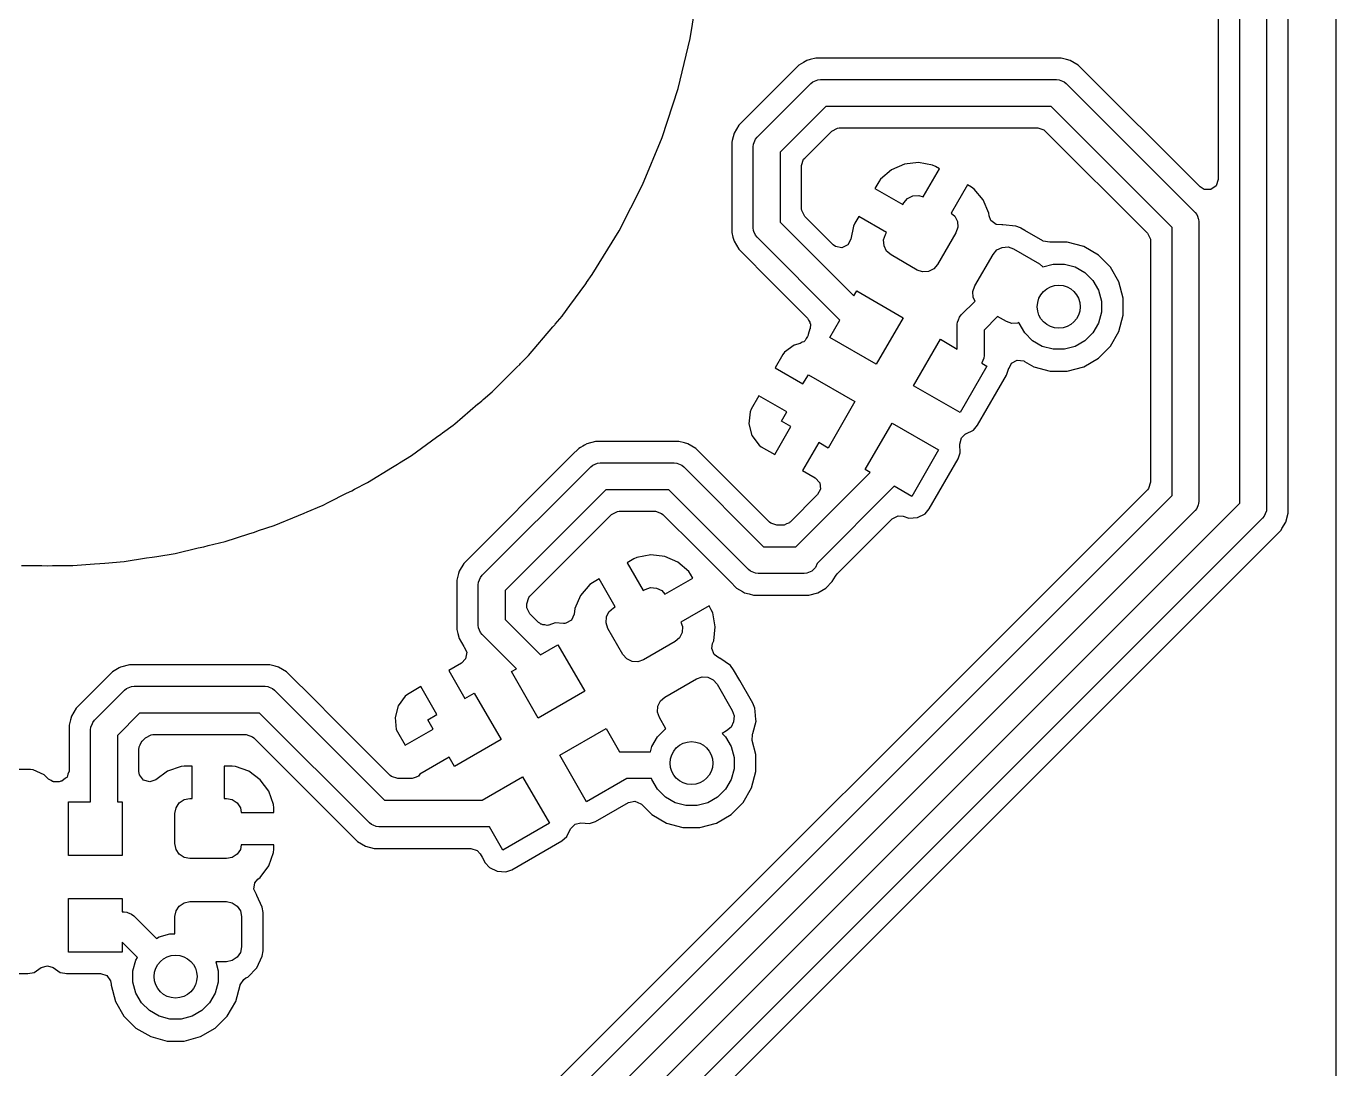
# Model space of a CAD drawing. Extents: x 0.79 to 7.64, y -5.35 to -0.98.
# Drawn here: x 7.1577 to 7.6378, y -3.2593 to -2.8771 of the extents above; entities that cross this region are included whole.
import ezdxf

# ---------------------------------------------------------------- set-up
doc = ezdxf.new("R2010")
doc.units = 0
doc.header["$MEASUREMENT"] = 0
doc.layers.add('BLACK', color=7, linetype='CONTINUOUS')

msp = doc.modelspace()

# ---------------------------------------------------------------- linework, layer by layer
at = {"layer": 'BLACK', "linetype": 'CONTINUOUS'}
for p, q in [((7.63778, -1.26001), (7.63778, -5.07857)), ((7.60256, -3.0519), (7.60256, -2.75505)), ((7.6124, -2.75301), (7.6124, -3.05394)), ((7.6203, -3.05225), (7.6203, -2.75132)), ((7.59467, -2.85413), (7.59467, -2.93327)), ((7.4011, -2.88154), (7.40405, -2.8629)), ((7.39669, -2.89989), (7.4011, -2.88154)), ((7.44387, -2.88963), (7.44261, -2.89036)), ((7.44514, -2.88929), (7.44387, -2.88963)), ((7.44713, -2.88876), (7.44514, -2.88929)), ((7.45051, -2.88876), (7.44713, -2.88876)), ((7.53712, -2.88876), (7.45051, -2.88876)), ((7.53911, -2.88929), (7.53712, -2.88876)), ((7.54038, -2.88963), (7.53911, -2.88929)), ((7.5433, -2.89132), (7.54038, -2.88963)), ((7.54038, -2.88963), (7.54038, -2.88963)), ((7.43856, -2.89371), (7.41888, -2.91339)), ((7.44095, -2.89132), (7.43856, -2.89371)), ((7.43856, -2.89371), (7.43856, -2.89371)), ((7.44261, -2.89036), (7.44095, -2.89132)), ((7.44261, -2.89036), (7.44261, -2.89036)), ((7.58801, -2.93603), (7.5433, -2.89132)), ((7.5433, -2.89132), (7.5433, -2.89132)), ((7.5433, -2.89132), (7.5433, -2.89132)), ((7.42565, -2.91778), (7.44534, -2.89809)), ((7.44534, -2.89809), (7.44608, -2.89748)), ((7.44608, -2.89748), (7.44786, -2.89675)), ((7.44786, -2.89675), (7.44882, -2.89665)), ((7.44786, -2.89675), (7.44786, -2.89675)), ((7.44882, -2.89665), (7.53543, -2.89665)), ((7.53543, -2.89665), (7.53639, -2.89675)), ((7.53639, -2.89675), (7.53639, -2.89675)), ((7.53639, -2.89675), (7.53641, -2.89676)), ((7.53641, -2.89676), (7.53817, -2.89748)), ((7.53817, -2.89748), (7.53817, -2.89748)), ((7.53817, -2.89748), (7.53891, -2.89809)), ((7.53891, -2.89809), (7.58616, -2.94534)), ((7.39086, -2.91784), (7.39669, -2.89989)), ((7.45086, -2.9065), (7.43406, -2.9233)), ((7.53339, -2.9065), (7.45086, -2.9065)), ((7.57776, -2.95086), (7.53339, -2.9065)), ((7.41888, -2.91339), (7.41719, -2.91631)), ((7.38364, -2.93528), (7.39086, -2.91784)), ((7.41719, -2.91631), (7.41647, -2.91901)), ((7.42431, -2.9203), (7.42504, -2.91853)), ((7.42504, -2.91853), (7.42565, -2.91778)), ((7.42504, -2.91853), (7.42504, -2.91853)), ((7.44309, -2.92543), (7.45299, -2.91553)), ((7.45299, -2.91553), (7.45513, -2.91444)), ((7.45513, -2.91444), (7.45574, -2.91439)), ((7.45574, -2.91439), (7.52851, -2.91439)), ((7.52851, -2.91439), (7.5308, -2.91513)), ((7.5308, -2.91513), (7.53127, -2.91553)), ((7.53127, -2.91553), (7.56872, -2.95299)), ((7.41647, -2.91901), (7.41632, -2.91957)), ((7.41632, -2.91957), (7.41632, -2.91957)), ((7.41632, -2.91957), (7.41632, -2.94933)), ((7.41647, -2.91901), (7.41647, -2.91901)), ((7.42421, -2.92126), (7.42431, -2.9203)), ((7.42421, -2.95101), (7.42421, -2.92126)), ((7.43406, -2.9233), (7.43406, -2.94898)), ((7.44195, -2.92818), (7.44269, -2.92589)), ((7.44195, -2.93662), (7.44195, -2.92818)), ((7.44269, -2.92589), (7.44309, -2.92543)), ((7.47964, -2.92768), (7.47486, -2.92976)), ((7.48483, -2.92709), (7.47964, -2.92768)), ((7.47964, -2.92768), (7.47964, -2.92768)), ((7.48996, -2.92806), (7.48483, -2.92709)), ((7.48483, -2.92709), (7.48483, -2.92709)), ((7.49103, -2.92855), (7.48996, -2.92806)), ((7.48996, -2.92806), (7.48996, -2.92806)), ((7.4709, -2.93317), (7.47022, -2.93413)), ((7.47486, -2.92976), (7.4709, -2.93317)), ((7.48655, -2.93969), (7.4925, -2.9294)), ((7.4925, -2.9294), (7.49103, -2.92855)), ((7.59467, -2.93327), (7.59392, -2.93557)), ((7.37507, -2.95209), (7.38364, -2.93528)), ((7.44195, -2.94409), (7.44195, -2.93662)), ((7.47022, -2.93413), (7.46878, -2.93662)), ((7.46878, -2.93662), (7.47901, -2.94252)), ((7.50272, -2.9353), (7.49678, -2.9456)), ((7.50419, -2.93615), (7.50272, -2.9353)), ((7.50272, -2.9353), (7.50272, -2.9353)), ((7.50515, -2.93683), (7.50419, -2.93615)), ((7.50856, -2.94079), (7.50515, -2.93683)), ((7.50515, -2.93683), (7.50515, -2.93683)), ((7.58956, -2.93698), (7.58801, -2.93603)), ((7.59197, -2.93698), (7.58956, -2.93698)), ((7.59392, -2.93557), (7.59197, -2.93698)), ((7.47901, -2.94252), (7.4794, -2.94184)), ((7.4794, -2.94184), (7.48082, -2.94022)), ((7.48082, -2.94022), (7.48275, -2.93927)), ((7.48275, -2.93927), (7.4849, -2.93913)), ((7.4849, -2.93913), (7.48655, -2.93969)), ((7.51064, -2.94558), (7.50856, -2.94079)), ((7.50856, -2.94079), (7.50856, -2.94079)), ((7.442, -2.9447), (7.44195, -2.94409)), ((7.44309, -2.94685), (7.442, -2.9447)), ((7.45346, -2.95721), (7.44309, -2.94685)), ((7.46287, -2.94685), (7.46144, -2.94934)), ((7.4731, -2.95275), (7.46287, -2.94685)), ((7.49678, -2.9456), (7.4981, -2.94675)), ((7.4981, -2.94675), (7.49905, -2.94868)), ((7.51076, -2.94663), (7.51064, -2.94558)), ((7.51137, -2.94831), (7.51076, -2.94663)), ((7.58616, -2.94534), (7.58677, -2.94608)), ((7.58677, -2.94608), (7.58677, -2.94608)), ((7.58677, -2.94608), (7.58705, -2.94675)), ((7.58705, -2.94675), (7.58737, -2.94754)), ((7.58737, -2.94754), (7.5875, -2.94786)), ((7.36521, -2.96818), (7.37507, -2.95209)), ((7.41632, -2.94933), (7.41632, -2.9527)), ((7.42431, -2.95197), (7.42421, -2.95101)), ((7.42444, -2.9523), (7.42431, -2.95197)), ((7.42431, -2.95197), (7.42431, -2.95197)), ((7.42504, -2.95375), (7.42444, -2.9523)), ((7.43406, -2.94898), (7.46107, -2.97599)), ((7.46095, -2.9504), (7.46004, -2.95518)), ((7.46144, -2.94934), (7.46095, -2.9504)), ((7.46095, -2.9504), (7.46095, -2.9504)), ((7.46144, -2.94934), (7.46144, -2.94934)), ((7.49919, -2.95083), (7.4985, -2.95287)), ((7.49905, -2.94868), (7.49919, -2.95083)), ((7.51324, -2.94983), (7.51137, -2.94831)), ((7.51538, -2.94994), (7.51324, -2.94983)), ((7.51538, -2.94996), (7.51538, -2.94994)), ((7.51555, -2.94995), (7.51538, -2.94996)), ((7.51564, -2.94996), (7.51555, -2.94995)), ((7.51572, -2.94993), (7.51564, -2.94996)), ((7.52043, -2.95035), (7.51572, -2.94993)), ((7.51572, -2.94993), (7.51572, -2.94993)), ((7.52217, -2.95107), (7.52043, -2.95035)), ((7.52225, -2.9511), (7.52217, -2.95107)), ((7.52378, -2.95198), (7.52225, -2.9511)), ((7.53043, -2.95582), (7.52378, -2.95198)), ((7.57776, -3.04914), (7.57776, -2.95086)), ((7.5875, -2.94786), (7.5876, -2.94882)), ((7.5876, -2.94882), (7.5876, -3.05118)), ((7.41632, -2.9527), (7.41679, -2.95444)), ((7.41679, -2.95444), (7.41719, -2.95596)), ((7.41719, -2.95596), (7.41888, -2.95888)), ((7.42565, -2.95449), (7.42504, -2.95375)), ((7.42504, -2.95375), (7.42504, -2.95375)), ((7.45598, -2.98482), (7.42565, -2.95449)), ((7.45434, -2.95788), (7.45346, -2.95721)), ((7.45889, -2.9573), (7.45671, -2.95833)), ((7.46004, -2.95518), (7.45889, -2.9573)), ((7.47202, -2.95547), (7.47271, -2.95343)), ((7.47216, -2.95762), (7.47202, -2.95547)), ((7.47271, -2.95343), (7.4731, -2.95275)), ((7.4985, -2.95287), (7.4918, -2.96446)), ((7.53051, -2.95587), (7.53043, -2.95582)), ((7.53288, -2.95631), (7.53051, -2.95587)), ((7.53311, -2.95628), (7.53288, -2.95631)), ((7.53933, -2.95628), (7.53311, -2.95628)), ((7.53311, -2.95628), (7.53311, -2.95628)), ((7.54535, -2.95789), (7.53933, -2.95628)), ((7.56872, -2.95299), (7.56981, -2.95513)), ((7.56981, -2.95513), (7.56986, -2.95574)), ((7.56986, -2.95574), (7.56986, -3.04426)), ((7.41888, -2.95888), (7.41888, -2.95888)), ((7.41888, -2.95888), (7.41888, -2.95888)), ((7.41888, -2.95888), (7.41888, -2.95888)), ((7.41888, -2.95888), (7.4315, -2.9715)), ((7.45671, -2.95833), (7.45434, -2.95788)), ((7.47311, -2.95955), (7.47216, -2.95762)), ((7.47473, -2.96096), (7.47311, -2.95955)), ((7.48427, -2.96648), (7.47473, -2.96096)), ((7.50544, -2.97233), (7.51213, -2.96074)), ((7.51213, -2.96074), (7.51355, -2.95912)), ((7.51355, -2.95912), (7.51548, -2.95817)), ((7.51548, -2.95817), (7.51763, -2.95803)), ((7.51763, -2.95803), (7.51966, -2.95872)), ((7.51966, -2.95872), (7.52921, -2.96423)), ((7.55074, -2.961), (7.54535, -2.95789)), ((7.55514, -2.9654), (7.55074, -2.961)), ((7.48631, -2.96717), (7.48427, -2.96648)), ((7.49038, -2.96607), (7.48846, -2.96703)), ((7.4918, -2.96446), (7.49038, -2.96607)), ((7.52921, -2.96423), (7.53043, -2.96531)), ((7.53043, -2.96531), (7.53416, -2.96431)), ((7.53416, -2.96431), (7.53828, -2.96431)), ((7.53828, -2.96431), (7.54225, -2.96537)), ((7.54225, -2.96537), (7.54581, -2.96743)), ((7.55825, -2.9708), (7.55514, -2.9654)), ((7.35696, -2.97954), (7.3628, -2.9715)), ((7.3628, -2.9715), (7.36308, -2.97113)), ((7.36308, -2.97113), (7.36314, -2.97103)), ((7.36314, -2.97103), (7.36521, -2.96818)), ((7.4315, -2.9715), (7.44407, -2.98408)), ((7.48846, -2.96703), (7.48631, -2.96717)), ((7.54581, -2.96743), (7.54871, -2.97033)), ((7.54871, -2.97033), (7.55077, -2.97389)), ((7.55986, -2.97681), (7.55825, -2.9708)), ((7.46107, -2.97599), (7.46213, -2.97416)), ((7.46213, -2.97416), (7.47917, -2.98401)), ((7.50475, -2.97437), (7.50544, -2.97233)), ((7.50489, -2.97651), (7.50475, -2.97437)), ((7.50556, -2.97787), (7.50489, -2.97651)), ((7.55077, -2.97389), (7.55183, -2.97787)), ((7.35442, -2.98303), (7.35696, -2.97954)), ((7.50046, -2.98296), (7.50556, -2.97787)), ((7.55183, -2.97787), (7.55183, -2.98198)), ((7.55986, -2.98303), (7.55986, -2.97681)), ((7.35164, -2.98635), (7.35412, -2.98345)), ((7.35412, -2.98345), (7.35442, -2.98303)), ((7.44407, -2.98408), (7.44448, -2.98487)), ((7.44448, -2.98487), (7.44501, -2.98558)), ((7.44501, -2.98558), (7.44501, -2.98591)), ((7.44501, -2.98591), (7.44517, -2.98622)), ((7.45228, -2.99121), (7.45598, -2.98482)), ((7.47917, -2.98401), (7.46933, -3.00105)), ((7.49902, -2.98644), (7.49911, -2.98548)), ((7.49911, -2.98548), (7.49916, -2.98537)), ((7.49916, -2.98537), (7.49941, -2.98476)), ((7.49941, -2.98476), (7.49985, -2.98371)), ((7.49985, -2.98371), (7.50046, -2.98296)), ((7.49985, -2.98371), (7.49985, -2.98371)), ((7.51381, -2.98353), (7.50886, -2.98848)), ((7.51701, -2.98537), (7.51381, -2.98353)), ((7.51904, -2.98606), (7.51701, -2.98537)), ((7.52119, -2.98592), (7.51904, -2.98606)), ((7.52161, -2.98572), (7.52119, -2.98592)), ((7.52167, -2.98595), (7.52161, -2.98572)), ((7.52373, -2.98951), (7.52167, -2.98595)), ((7.55077, -2.98595), (7.54871, -2.98951)), ((7.55183, -2.98198), (7.55077, -2.98595)), ((7.55825, -2.98905), (7.55986, -2.98303)), ((7.34186, -2.9978), (7.35077, -2.98737)), ((7.35077, -2.98737), (7.35146, -2.98659)), ((7.35146, -2.98659), (7.35164, -2.98635)), ((7.44416, -2.99081), (7.44365, -2.99153)), ((7.44431, -2.99032), (7.44416, -2.99081)), ((7.44502, -2.98804), (7.4443, -2.99016)), ((7.4443, -2.99016), (7.44431, -2.99032)), ((7.44504, -2.98799), (7.44502, -2.98804)), ((7.44517, -2.98622), (7.44504, -2.98799)), ((7.49902, -2.99546), (7.49902, -2.98644)), ((7.50886, -2.98848), (7.50886, -2.9978)), ((7.52663, -2.99241), (7.52373, -2.98951)), ((7.54871, -2.98951), (7.54581, -2.99241)), ((7.55514, -2.99444), (7.55825, -2.98905)), ((7.43922, -2.99401), (7.43566, -2.99662)), ((7.44145, -2.99342), (7.43922, -2.99401)), ((7.43922, -2.99401), (7.43922, -2.99401)), ((7.4422, -2.99297), (7.44145, -2.99342)), ((7.44277, -2.99278), (7.4422, -2.99297)), ((7.44295, -2.99252), (7.44277, -2.99278)), ((7.44327, -2.99233), (7.44295, -2.99252)), ((7.44365, -2.99153), (7.44327, -2.99233)), ((7.46933, -3.00105), (7.45228, -2.99121)), ((7.48297, -3.00893), (7.49281, -2.99188)), ((7.49281, -2.99188), (7.49902, -2.99546)), ((7.53019, -2.99447), (7.52663, -2.99241)), ((7.53416, -2.99553), (7.53019, -2.99447)), ((7.53828, -2.99553), (7.53416, -2.99553)), ((7.54225, -2.99447), (7.53828, -2.99553)), ((7.54581, -2.99241), (7.54225, -2.99447)), ((7.55074, -2.99884), (7.55514, -2.99444)), ((7.33895, -3.00072), (7.34186, -2.9978)), ((7.43506, -2.99742), (7.43221, -3.00235)), ((7.43566, -2.99662), (7.43506, -2.99742)), ((7.43506, -2.99742), (7.43506, -2.99742)), ((7.43566, -2.99662), (7.43566, -2.99662)), ((7.50803, -3.00054), (7.50796, -3.00063)), ((7.50876, -2.99876), (7.50803, -3.00054)), ((7.50886, -2.9978), (7.50876, -2.99876)), ((7.51887, -3.00065), (7.52099, -2.9995)), ((7.52099, -2.9995), (7.52337, -2.99982)), ((7.52337, -2.99982), (7.52365, -2.99996)), ((7.52365, -2.99996), (7.5271, -3.00195)), ((7.54535, -3.00195), (7.55074, -2.99884)), ((7.32851, -3.01115), (7.33759, -3.00207)), ((7.33759, -3.00207), (7.33863, -3.00108)), ((7.33863, -3.00108), (7.33895, -3.00072)), ((7.43221, -3.00235), (7.43221, -3.00235)), ((7.43221, -3.00235), (7.44244, -3.00826)), ((7.44244, -3.00826), (7.44441, -3.00485)), ((7.44441, -3.00485), (7.46146, -3.01469)), ((7.50986, -3.00172), (7.50002, -3.01877)), ((7.50646, -3.02339), (7.51708, -3.005)), ((7.50796, -3.00063), (7.50986, -3.00172)), ((7.51708, -3.005), (7.51784, -3.00277)), ((7.51784, -3.00277), (7.51796, -3.00241)), ((7.51784, -3.00277), (7.51784, -3.00277)), ((7.51796, -3.00241), (7.51802, -3.00243)), ((7.51802, -3.00243), (7.51887, -3.00065)), ((7.5271, -3.00195), (7.53311, -3.00356)), ((7.53311, -3.00356), (7.53311, -3.00356)), ((7.53311, -3.00356), (7.53933, -3.00356)), ((7.53933, -3.00356), (7.54535, -3.00195)), ((7.53933, -3.00356), (7.53933, -3.00356)), ((7.50002, -3.01877), (7.48297, -3.00893)), ((7.32336, -3.01555), (7.32467, -3.01448)), ((7.32467, -3.01448), (7.32506, -3.0141)), ((7.32506, -3.0141), (7.32523, -3.01395)), ((7.32523, -3.01395), (7.32851, -3.01115)), ((7.42631, -3.01258), (7.42346, -3.01752)), ((7.43654, -3.01849), (7.42631, -3.01258)), ((7.46146, -3.01469), (7.45162, -3.03174)), ((7.31484, -3.02282), (7.3233, -3.0156)), ((7.3233, -3.0156), (7.32336, -3.01555)), ((7.42306, -3.01843), (7.42259, -3.02282)), ((7.42346, -3.01752), (7.42306, -3.01843)), ((7.42306, -3.01843), (7.42306, -3.01843)), ((7.43457, -3.0219), (7.43654, -3.01849)), ((7.31033, -3.02619), (7.31416, -3.02341)), ((7.31416, -3.02341), (7.31484, -3.02282)), ((7.42259, -3.02282), (7.42373, -3.02709)), ((7.42259, -3.02282), (7.42259, -3.02282)), ((7.43207, -3.0341), (7.43798, -3.02387)), ((7.43798, -3.02387), (7.43457, -3.0219)), ((7.46525, -3.03961), (7.4751, -3.02257)), ((7.4751, -3.02257), (7.49214, -3.03241)), ((7.50492, -3.02516), (7.50646, -3.02339)), ((7.29889, -3.0345), (7.3081, -3.02781)), ((7.3081, -3.02781), (7.30969, -3.02672)), ((7.30969, -3.02672), (7.31033, -3.02619)), ((7.36642, -3.02931), (7.36316, -3.03018)), ((7.3698, -3.02931), (7.36642, -3.02931)), ((7.36642, -3.02931), (7.36642, -3.02931)), ((7.37004, -3.02931), (7.3698, -3.02931)), ((7.39696, -3.02931), (7.37004, -3.02931)), ((7.37004, -3.02931), (7.37004, -3.02931)), ((7.39896, -3.02985), (7.39696, -3.02931)), ((7.39696, -3.02931), (7.39696, -3.02931)), ((7.42373, -3.02709), (7.42634, -3.03065)), ((7.49992, -3.03031), (7.50051, -3.02797)), ((7.50051, -3.02797), (7.50208, -3.02655)), ((7.50208, -3.02655), (7.5021, -3.02655)), ((7.5021, -3.02655), (7.50492, -3.02516)), ((7.5021, -3.02655), (7.5021, -3.02655)), ((7.36024, -3.03187), (7.35786, -3.03426)), ((7.36086, -3.03151), (7.36024, -3.03187)), ((7.3617, -3.03103), (7.36086, -3.03151)), ((7.36235, -3.03065), (7.3617, -3.03103)), ((7.36316, -3.03018), (7.36235, -3.03065)), ((7.40022, -3.03018), (7.39896, -3.02985)), ((7.40314, -3.03187), (7.40022, -3.03018)), ((7.40022, -3.03018), (7.40022, -3.03018)), ((7.41733, -3.04606), (7.40314, -3.03187)), ((7.40314, -3.03187), (7.40314, -3.03187)), ((7.40314, -3.03187), (7.40314, -3.03187)), ((7.42634, -3.03065), (7.42634, -3.03065)), ((7.42634, -3.03065), (7.42713, -3.03125)), ((7.42713, -3.03125), (7.43207, -3.0341)), ((7.44821, -3.02977), (7.4423, -3.04)), ((7.45162, -3.03174), (7.44821, -3.02977)), ((7.49214, -3.03241), (7.4823, -3.04946)), ((7.49937, -3.03568), (7.50012, -3.03346)), ((7.49992, -3.03033), (7.49992, -3.03031)), ((7.50012, -3.03346), (7.49992, -3.03033)), ((7.49992, -3.03033), (7.49992, -3.03033)), ((7.2828, -3.04436), (7.29198, -3.03874)), ((7.29198, -3.03874), (7.29376, -3.03771)), ((7.29376, -3.03771), (7.29458, -3.03714)), ((7.29458, -3.03714), (7.29889, -3.0345)), ((7.35786, -3.03426), (7.31809, -3.07402)), ((7.32487, -3.07841), (7.36463, -3.03865)), ((7.35786, -3.03426), (7.35786, -3.03426)), ((7.36463, -3.03865), (7.36538, -3.03803)), ((7.36538, -3.03803), (7.36715, -3.0373)), ((7.36715, -3.0373), (7.36811, -3.0372)), ((7.36811, -3.0372), (7.39528, -3.0372)), ((7.39528, -3.0372), (7.39624, -3.0373)), ((7.39624, -3.0373), (7.39624, -3.0373)), ((7.39624, -3.0373), (7.39676, -3.03751)), ((7.39676, -3.03751), (7.39801, -3.03803)), ((7.39801, -3.03803), (7.39801, -3.03803)), ((7.39801, -3.03803), (7.39876, -3.03865)), ((7.39876, -3.03865), (7.42802, -3.06791)), ((7.48875, -3.05408), (7.49937, -3.03568)), ((7.43984, -3.06791), (7.46708, -3.04067)), ((7.4423, -3.04), (7.44696, -3.04269)), ((7.44696, -3.04269), (7.44857, -3.04448)), ((7.46708, -3.04067), (7.46525, -3.03961)), ((7.26864, -3.05157), (7.27508, -3.0483)), ((7.27508, -3.0483), (7.27701, -3.04738)), ((7.27701, -3.04738), (7.278, -3.04681)), ((7.278, -3.04681), (7.2828, -3.04436)), ((7.37015, -3.04705), (7.33327, -3.08393)), ((7.56872, -3.04701), (7.34623, -3.26951)), ((7.39324, -3.04705), (7.37015, -3.04705)), ((7.4225, -3.07631), (7.39324, -3.04705)), ((7.43015, -3.05888), (7.41733, -3.04606)), ((7.47591, -3.04576), (7.44764, -3.07403)), ((7.44882, -3.04688), (7.44777, -3.04882)), ((7.44857, -3.04448), (7.44882, -3.04688)), ((7.4823, -3.04946), (7.47591, -3.04576)), ((7.56912, -3.04655), (7.56872, -3.04701)), ((7.56986, -3.04426), (7.56912, -3.04655)), ((7.2607, -3.05512), (7.26598, -3.05293)), ((7.26598, -3.05293), (7.2663, -3.05277)), ((7.2663, -3.05277), (7.26864, -3.05157)), ((7.34836, -3.27854), (7.57776, -3.04914)), ((7.35899, -3.29547), (7.60256, -3.0519)), ((7.44777, -3.04882), (7.43771, -3.05888)), ((7.58732, -3.05258), (7.58677, -3.05392)), ((7.5875, -3.05214), (7.58732, -3.05258)), ((7.5876, -3.05118), (7.5875, -3.05214)), ((7.5875, -3.05214), (7.5875, -3.05214)), ((7.6203, -3.05562), (7.6203, -3.05225)), ((7.24855, -3.06015), (7.2575, -3.05645)), ((7.2575, -3.05645), (7.25953, -3.05568)), ((7.25953, -3.05568), (7.2607, -3.05512)), ((7.58616, -3.05466), (7.35387, -3.28694)), ((7.35457, -3.07379), (7.37228, -3.05608)), ((7.61096, -3.05742), (7.3645, -3.30387)), ((7.37228, -3.05608), (7.37442, -3.05499)), ((7.37442, -3.05499), (7.37503, -3.05494)), ((7.37503, -3.05494), (7.38835, -3.05494)), ((7.38835, -3.05494), (7.39064, -3.05569)), ((7.39064, -3.05569), (7.39111, -3.05608)), ((7.39111, -3.05608), (7.4036, -3.06857)), ((7.45495, -3.07789), (7.47517, -3.05767)), ((7.47517, -3.05767), (7.47731, -3.05657)), ((7.47731, -3.05657), (7.47918, -3.05673)), ((7.47918, -3.05673), (7.48125, -3.05744)), ((7.48125, -3.05744), (7.48438, -3.05723)), ((7.48438, -3.05723), (7.4872, -3.05584)), ((7.4872, -3.05584), (7.48875, -3.05408)), ((7.58677, -3.05392), (7.58616, -3.05466)), ((7.58677, -3.05392), (7.58677, -3.05392)), ((7.61157, -3.05667), (7.61096, -3.05742)), ((7.61227, -3.05499), (7.61157, -3.05667)), ((7.61157, -3.05667), (7.61157, -3.05667)), ((7.61231, -3.0549), (7.61227, -3.05499)), ((7.6124, -3.05394), (7.61231, -3.0549)), ((7.61231, -3.0549), (7.61231, -3.0549)), ((7.61942, -3.05888), (7.6203, -3.05562)), ((7.23935, -3.06314), (7.24144, -3.06254)), ((7.24144, -3.06254), (7.24279, -3.06202)), ((7.24279, -3.06202), (7.24855, -3.06015)), ((7.36889, -3.31065), (7.61773, -3.06181)), ((7.43062, -3.05928), (7.43015, -3.05888)), ((7.43291, -3.06002), (7.43062, -3.05928)), ((7.43495, -3.06002), (7.43291, -3.06002)), ((7.43556, -3.05997), (7.43495, -3.06002)), ((7.43638, -3.05956), (7.43556, -3.05997)), ((7.43724, -3.05928), (7.43638, -3.05956)), ((7.43743, -3.05902), (7.43724, -3.05928)), ((7.43771, -3.05888), (7.43743, -3.05902)), ((7.61773, -3.06181), (7.61802, -3.0613)), ((7.61802, -3.0613), (7.61942, -3.05888)), ((7.61942, -3.05888), (7.61942, -3.05888)), ((7.61942, -3.05888), (7.61942, -3.05888)), ((7.22285, -3.06792), (7.22437, -3.06748)), ((7.22437, -3.06748), (7.2306, -3.06598)), ((7.2306, -3.06598), (7.23935, -3.06314)), ((7.19361, -3.07334), (7.20182, -3.07204)), ((7.20182, -3.07204), (7.20389, -3.07179)), ((7.20389, -3.07179), (7.20557, -3.07145)), ((7.20557, -3.07145), (7.21225, -3.07039)), ((7.21225, -3.07039), (7.22075, -3.06835)), ((7.22075, -3.06835), (7.22285, -3.06792)), ((7.38044, -3.07235), (7.37795, -3.07379)), ((7.38151, -3.07186), (7.38044, -3.07235)), ((7.38664, -3.07089), (7.38151, -3.07186)), ((7.38151, -3.07186), (7.38151, -3.07186)), ((7.39183, -3.07148), (7.38664, -3.07089)), ((7.38664, -3.07089), (7.38664, -3.07089)), ((7.39661, -3.07357), (7.39183, -3.07148)), ((7.4036, -3.06857), (7.41573, -3.0807)), ((7.42802, -3.06791), (7.43984, -3.06791)), ((7.15592, -3.07482), (7.16342, -3.07482)), ((7.16342, -3.07482), (7.16535, -3.0749)), ((7.16535, -3.0749), (7.16728, -3.07482)), ((7.16728, -3.07482), (7.17479, -3.07482)), ((7.17479, -3.07482), (7.18267, -3.0742)), ((7.17479, -3.07482), (7.17479, -3.07482)), ((7.18267, -3.0742), (7.18469, -3.07412)), ((7.18469, -3.07412), (7.1865, -3.0739)), ((7.1865, -3.0739), (7.19361, -3.07334)), ((7.3164, -3.07694), (7.31618, -3.07778)), ((7.31809, -3.07402), (7.3164, -3.07694)), ((7.3164, -3.07694), (7.3164, -3.07694)), ((7.3423, -3.08606), (7.35457, -3.07379)), ((7.37795, -3.07379), (7.38385, -3.08402)), ((7.37795, -3.07379), (7.37795, -3.07379)), ((7.40057, -3.07697), (7.39661, -3.07357)), ((7.39661, -3.07357), (7.39661, -3.07357)), ((7.40125, -3.07793), (7.40057, -3.07697)), ((7.42325, -3.07693), (7.4225, -3.07631)), ((7.42502, -3.07766), (7.42325, -3.07693)), ((7.44565, -3.07693), (7.44387, -3.07766)), ((7.44701, -3.07557), (7.44565, -3.07693)), ((7.44764, -3.07403), (7.44701, -3.07557)), ((7.31592, -3.07876), (7.31553, -3.0802)), ((7.31553, -3.0802), (7.31553, -3.09496)), ((7.31618, -3.07778), (7.31592, -3.07876)), ((7.31618, -3.07778), (7.31618, -3.07778)), ((7.32343, -3.08189), (7.32352, -3.08093)), ((7.32343, -3.09665), (7.32343, -3.08189)), ((7.32352, -3.08093), (7.32425, -3.07916)), ((7.32425, -3.07916), (7.32487, -3.07841)), ((7.32425, -3.07916), (7.32425, -3.07916)), ((7.36427, -3.08181), (7.36087, -3.08577)), ((7.36523, -3.08113), (7.36427, -3.08181)), ((7.36427, -3.08181), (7.36427, -3.08181)), ((7.36772, -3.0797), (7.36523, -3.08113)), ((7.36523, -3.08113), (7.36523, -3.08113)), ((7.37363, -3.08992), (7.36772, -3.0797)), ((7.36772, -3.0797), (7.36772, -3.0797)), ((7.3918, -3.08534), (7.4021, -3.0794)), ((7.4021, -3.0794), (7.40125, -3.07793)), ((7.40125, -3.07793), (7.40125, -3.07793)), ((7.41573, -3.0807), (7.41573, -3.0807)), ((7.41573, -3.0807), (7.41812, -3.08309)), ((7.42598, -3.07776), (7.42502, -3.07766)), ((7.44291, -3.07776), (7.42598, -3.07776)), ((7.44387, -3.07766), (7.44291, -3.07776)), ((7.45078, -3.08309), (7.45317, -3.0807)), ((7.45317, -3.0807), (7.45433, -3.07869)), ((7.45433, -3.07869), (7.45495, -3.07789)), ((7.33327, -3.08393), (7.33327, -3.09461)), ((7.34116, -3.08881), (7.34191, -3.08652)), ((7.34191, -3.08652), (7.3423, -3.08606)), ((7.36087, -3.08577), (7.35878, -3.09056)), ((7.38385, -3.08402), (7.38454, -3.08363)), ((7.38454, -3.08363), (7.38657, -3.08293)), ((7.38657, -3.08293), (7.38872, -3.08307)), ((7.38872, -3.08307), (7.39065, -3.08403)), ((7.39065, -3.08403), (7.3918, -3.08534)), ((7.41812, -3.08309), (7.42028, -3.08434)), ((7.42028, -3.08434), (7.42104, -3.08478)), ((7.42104, -3.08478), (7.42104, -3.08478)), ((7.42104, -3.08478), (7.42104, -3.08478)), ((7.42104, -3.08478), (7.42267, -3.08521)), ((7.42267, -3.08521), (7.4243, -3.08565)), ((7.4243, -3.08565), (7.4243, -3.08565)), ((7.4243, -3.08565), (7.4243, -3.08565)), ((7.4243, -3.08565), (7.42791, -3.08565)), ((7.42791, -3.08565), (7.42791, -3.08565)), ((7.42791, -3.08565), (7.4446, -3.08565)), ((7.4446, -3.08565), (7.44786, -3.08478)), ((7.4446, -3.08565), (7.4446, -3.08565)), ((7.44786, -3.08478), (7.45078, -3.08309)), ((7.34116, -3.08972), (7.34116, -3.08881)), ((7.34121, -3.09033), (7.34116, -3.08972)), ((7.3423, -3.09248), (7.34121, -3.09033)), ((7.35878, -3.09056), (7.35855, -3.09261)), ((7.35878, -3.09056), (7.35878, -3.09056)), ((7.37038, -3.09367), (7.37133, -3.09174)), ((7.37133, -3.09174), (7.37294, -3.09032)), ((7.37294, -3.09032), (7.37363, -3.08992)), ((7.408, -3.08963), (7.39771, -3.09557)), ((7.40885, -3.09109), (7.408, -3.08963)), ((7.40934, -3.09216), (7.40885, -3.09109)), ((7.31553, -3.09496), (7.31553, -3.09833)), ((7.33327, -3.09461), (7.34621, -3.10755)), ((7.34547, -3.09565), (7.3423, -3.09248)), ((7.34603, -3.09599), (7.34547, -3.09565)), ((7.3463, -3.09628), (7.34603, -3.09599)), ((7.34663, -3.09635), (7.3463, -3.09628)), ((7.34707, -3.09662), (7.34663, -3.09635)), ((7.35156, -3.09588), (7.34933, -3.09663)), ((7.35469, -3.09608), (7.35156, -3.09588)), ((7.35471, -3.09609), (7.35469, -3.09608)), ((7.3551, -3.09605), (7.35471, -3.09609)), ((7.35546, -3.096), (7.3551, -3.09605)), ((7.35755, -3.09481), (7.35546, -3.096)), ((7.35855, -3.09261), (7.35755, -3.09481)), ((7.37024, -3.09581), (7.37038, -3.09367)), ((7.37093, -3.09785), (7.37024, -3.09581)), ((7.39771, -3.09557), (7.39827, -3.09723)), ((7.41031, -3.09729), (7.40934, -3.09216)), ((7.31553, -3.09833), (7.31589, -3.09968)), ((7.31589, -3.09968), (7.3164, -3.10159)), ((7.32352, -3.09761), (7.32343, -3.09665)), ((7.32425, -3.09938), (7.32352, -3.09761)), ((7.32487, -3.10013), (7.32425, -3.09938)), ((7.32425, -3.09938), (7.32425, -3.09938)), ((7.33739, -3.11265), (7.32487, -3.10013)), ((7.34787, -3.0966), (7.34707, -3.09662)), ((7.34866, -3.09677), (7.34787, -3.0966)), ((7.34921, -3.09671), (7.34866, -3.09677)), ((7.34933, -3.09663), (7.34921, -3.09671)), ((7.37644, -3.10739), (7.37093, -3.09785)), ((7.39718, -3.1013), (7.39556, -3.10272)), ((7.39813, -3.09937), (7.39718, -3.1013)), ((7.39827, -3.09723), (7.39813, -3.09937)), ((7.40973, -3.10248), (7.41031, -3.09729)), ((7.41031, -3.09729), (7.41031, -3.09729)), ((7.3164, -3.10159), (7.31809, -3.10451)), ((7.31809, -3.10451), (7.31825, -3.10472)), ((7.31825, -3.10472), (7.3182, -3.10475)), ((7.3182, -3.10475), (7.31917, -3.10664)), ((7.34621, -3.10755), (7.35261, -3.10386)), ((7.35261, -3.10386), (7.36245, -3.12091)), ((7.39556, -3.10272), (7.38397, -3.10941)), ((7.40898, -3.10521), (7.4093, -3.10345)), ((7.40985, -3.10746), (7.40898, -3.10521)), ((7.4093, -3.10345), (7.40973, -3.10248)), ((7.40973, -3.10248), (7.40973, -3.10248)), ((7.31726, -3.11063), (7.31261, -3.11332)), ((7.31879, -3.10902), (7.31726, -3.11063)), ((7.31917, -3.10664), (7.31879, -3.10902)), ((7.37786, -3.10901), (7.37644, -3.10739)), ((7.37979, -3.10996), (7.37786, -3.10901)), ((7.38193, -3.1101), (7.37979, -3.10996)), ((7.38397, -3.10941), (7.38193, -3.1101)), ((7.41164, -3.10863), (7.40985, -3.10746)), ((7.41163, -3.10865), (7.41164, -3.10863)), ((7.41178, -3.10872), (7.41163, -3.10865)), ((7.41187, -3.10877), (7.41178, -3.10872)), ((7.41194, -3.10879), (7.41187, -3.10877)), ((7.41582, -3.11151), (7.41194, -3.10879)), ((7.41194, -3.10879), (7.41194, -3.10879)), ((7.18938, -3.11376), (7.18721, -3.11593)), ((7.19181, -3.11236), (7.18938, -3.11376)), ((7.1923, -3.11207), (7.19181, -3.11236)), ((7.19181, -3.11236), (7.19181, -3.11236)), ((7.19556, -3.1112), (7.1923, -3.11207)), ((7.1923, -3.11207), (7.1923, -3.11207)), ((7.1923, -3.11207), (7.1923, -3.11207)), ((7.19893, -3.1112), (7.19556, -3.1112)), ((7.24696, -3.1112), (7.19893, -3.1112)), ((7.24896, -3.11174), (7.24696, -3.1112)), ((7.25022, -3.11207), (7.24896, -3.11174)), ((7.25314, -3.11376), (7.25022, -3.11207)), ((7.25022, -3.11207), (7.25022, -3.11207)), ((7.26382, -3.12444), (7.25314, -3.11376)), ((7.25314, -3.11376), (7.25314, -3.11376)), ((7.25314, -3.11376), (7.25314, -3.11376)), ((7.25314, -3.11376), (7.25314, -3.11376)), ((7.31261, -3.11332), (7.31851, -3.12354)), ((7.33556, -3.1137), (7.33739, -3.11265)), ((7.3454, -3.13075), (7.33556, -3.1137)), ((7.40343, -3.11636), (7.40547, -3.11567)), ((7.40547, -3.11567), (7.40762, -3.11581)), ((7.41701, -3.11307), (7.41582, -3.11151)), ((7.41928, -3.117), (7.41701, -3.11307)), ((7.18721, -3.11593), (7.17597, -3.12717)), ((7.18274, -3.13156), (7.19376, -3.12054)), ((7.18721, -3.11593), (7.18721, -3.11593)), ((7.18721, -3.11593), (7.18721, -3.11593)), ((7.18721, -3.11593), (7.18721, -3.11593)), ((7.19376, -3.12054), (7.19451, -3.11992)), ((7.19451, -3.11992), (7.19628, -3.11919)), ((7.19628, -3.11919), (7.19724, -3.11909)), ((7.19628, -3.11919), (7.19628, -3.11919)), ((7.19724, -3.11909), (7.24528, -3.11909)), ((7.24528, -3.11909), (7.24624, -3.11919)), ((7.24624, -3.11919), (7.24624, -3.11919)), ((7.24624, -3.11919), (7.24676, -3.1194)), ((7.24676, -3.1194), (7.24801, -3.11992)), ((7.24801, -3.11992), (7.24801, -3.11992)), ((7.24801, -3.11992), (7.24876, -3.12054)), ((7.24876, -3.12054), (7.289, -3.16079)), ((7.30238, -3.11922), (7.29744, -3.12207)), ((7.30828, -3.12945), (7.30238, -3.11922)), ((7.39184, -3.12305), (7.40343, -3.11636)), ((7.40762, -3.11581), (7.40955, -3.11676)), ((7.40955, -3.11676), (7.41096, -3.11837)), ((7.41096, -3.11837), (7.41648, -3.12792)), ((7.42358, -3.12444), (7.41928, -3.117)), ((7.26988, -3.13049), (7.26382, -3.12444)), ((7.29664, -3.12266), (7.29404, -3.12623)), ((7.29744, -3.12207), (7.29664, -3.12266)), ((7.31851, -3.12354), (7.32192, -3.12158)), ((7.32192, -3.12158), (7.33176, -3.13862)), ((7.36245, -3.12091), (7.3454, -3.13075)), ((7.38927, -3.1264), (7.39022, -3.12447)), ((7.39022, -3.12447), (7.39184, -3.12305)), ((7.4241, -3.12533), (7.42358, -3.12444)), ((7.42485, -3.12715), (7.4241, -3.12533)), ((7.17428, -3.13009), (7.17394, -3.13135)), ((7.17597, -3.12717), (7.17428, -3.13009)), ((7.17428, -3.13009), (7.17428, -3.13009)), ((7.17597, -3.12717), (7.17597, -3.12717)), ((7.19928, -3.12894), (7.19114, -3.13708)), ((7.24324, -3.12894), (7.19928, -3.12894)), ((7.28349, -3.16919), (7.24324, -3.12894)), ((7.29404, -3.12623), (7.29289, -3.13049)), ((7.29404, -3.12623), (7.29404, -3.12623)), ((7.30487, -3.13142), (7.30828, -3.12945)), ((7.38913, -3.12854), (7.38927, -3.1264)), ((7.38982, -3.13058), (7.38913, -3.12854)), ((7.41648, -3.12792), (7.41717, -3.12996)), ((7.41717, -3.12996), (7.41703, -3.1321)), ((7.42496, -3.12835), (7.42485, -3.12715)), ((7.42521, -3.13127), (7.42496, -3.12835)), ((7.17394, -3.13135), (7.17341, -3.13335)), ((7.17341, -3.13335), (7.17341, -3.15014)), ((7.17394, -3.13135), (7.17394, -3.13135)), ((7.1813, -3.13504), (7.18139, -3.13408)), ((7.18139, -3.13408), (7.18141, -3.13403)), ((7.18141, -3.13403), (7.18195, -3.13274)), ((7.18195, -3.13274), (7.18213, -3.13231)), ((7.18213, -3.13231), (7.18274, -3.13156)), ((7.18213, -3.13231), (7.18213, -3.13231)), ((7.27269, -3.13331), (7.26988, -3.13049)), ((7.29113, -3.15175), (7.27269, -3.13331)), ((7.29289, -3.13049), (7.29337, -3.13488)), ((7.29289, -3.13049), (7.29289, -3.13049)), ((7.29337, -3.13488), (7.29337, -3.13488)), ((7.29337, -3.13488), (7.29376, -3.1358)), ((7.29661, -3.14073), (7.30684, -3.13483)), ((7.30684, -3.13483), (7.30487, -3.13142)), ((7.35328, -3.14439), (7.37032, -3.13454)), ((7.37032, -3.13454), (7.37524, -3.14307)), ((7.38908, -3.13766), (7.39199, -3.13475)), ((7.39217, -3.13464), (7.38982, -3.13058)), ((7.39199, -3.13475), (7.39217, -3.13464)), ((7.41607, -3.13403), (7.41446, -3.13545)), ((7.41703, -3.1321), (7.41607, -3.13403)), ((7.42404, -3.13643), (7.42526, -3.13186)), ((7.42526, -3.13186), (7.42521, -3.13127)), ((7.1813, -3.16142), (7.1813, -3.13504)), ((7.19114, -3.13708), (7.19114, -3.16142)), ((7.1995, -3.14054), (7.19978, -3.13967)), ((7.19978, -3.13967), (7.20018, -3.13921)), ((7.20018, -3.13921), (7.20141, -3.13797)), ((7.20141, -3.13797), (7.20356, -3.13688)), ((7.20356, -3.13688), (7.20417, -3.13683)), ((7.20417, -3.13683), (7.23835, -3.13683)), ((7.23835, -3.13683), (7.24064, -3.13758)), ((7.24064, -3.13758), (7.24111, -3.13797)), ((7.24111, -3.13797), (7.27671, -3.17357)), ((7.29376, -3.1358), (7.29661, -3.14073)), ((7.33176, -3.13862), (7.31472, -3.14847)), ((7.38703, -3.14122), (7.38908, -3.13766)), ((7.41446, -3.13545), (7.41281, -3.1364)), ((7.41281, -3.1364), (7.41407, -3.13766)), ((7.41407, -3.13766), (7.41612, -3.14122)), ((7.42384, -3.13901), (7.42396, -3.13676)), ((7.42522, -3.14413), (7.42384, -3.13901)), ((7.42395, -3.13676), (7.42396, -3.13671)), ((7.42396, -3.13676), (7.42395, -3.13676)), ((7.42396, -3.13671), (7.42397, -3.1366)), ((7.42397, -3.1366), (7.42403, -3.13645)), ((7.42403, -3.13645), (7.42404, -3.13643)), ((7.19904, -3.14196), (7.19913, -3.14166)), ((7.19904, -3.15028), (7.19904, -3.14196)), ((7.19908, -3.14135), (7.1995, -3.14054)), ((7.19913, -3.14166), (7.19908, -3.14135)), ((7.29661, -3.14073), (7.29661, -3.14073)), ((7.36312, -3.16143), (7.35328, -3.14439)), ((7.37524, -3.14307), (7.38653, -3.14307)), ((7.38653, -3.14307), (7.38703, -3.14122)), ((7.41612, -3.14122), (7.41719, -3.14519)), ((7.42522, -3.15036), (7.42522, -3.14413)), ((7.21446, -3.14853), (7.20953, -3.15026)), ((7.21563, -3.14843), (7.21446, -3.14853)), ((7.21446, -3.14853), (7.21446, -3.14853)), ((7.2185, -3.14843), (7.21563, -3.14843)), ((7.2185, -3.16024), (7.2185, -3.14843)), ((7.2185, -3.14843), (7.2185, -3.14843)), ((7.23031, -3.14843), (7.23031, -3.14843)), ((7.23031, -3.14843), (7.23031, -3.16024)), ((7.23319, -3.14843), (7.23031, -3.14843)), ((7.23436, -3.14853), (7.23319, -3.14843)), ((7.23929, -3.15026), (7.23436, -3.14853)), ((7.31275, -3.14506), (7.30193, -3.1513)), ((7.31472, -3.14847), (7.31275, -3.14506)), ((7.41719, -3.1493), (7.41612, -3.15327)), ((7.41719, -3.14519), (7.41719, -3.1493)), ((7.15924, -3.14961), (7.15354, -3.14961)), ((7.16023, -3.14972), (7.15924, -3.14961)), ((7.16427, -3.1515), (7.16023, -3.14972)), ((7.1659, -3.15314), (7.16427, -3.1515)), ((7.16684, -3.15366), (7.1659, -3.15314)), ((7.16733, -3.15404), (7.16684, -3.15366)), ((7.16754, -3.15405), (7.16733, -3.15404)), ((7.16775, -3.15417), (7.16754, -3.15405)), ((7.16874, -3.15409), (7.16775, -3.15417)), ((7.16974, -3.15413), (7.16874, -3.15409)), ((7.17008, -3.15403), (7.16974, -3.15413)), ((7.17015, -3.15398), (7.17008, -3.15403)), ((7.17043, -3.15393), (7.17015, -3.15398)), ((7.17059, -3.15388), (7.17043, -3.15393)), ((7.17071, -3.15384), (7.17059, -3.15388)), ((7.17215, -3.1528), (7.17071, -3.15384)), ((7.17258, -3.15253), (7.17215, -3.1528)), ((7.17261, -3.15247), (7.17258, -3.15253)), ((7.17266, -3.15243), (7.17261, -3.15247)), ((7.17301, -3.15134), (7.17266, -3.15243)), ((7.1734, -3.15027), (7.17301, -3.15134)), ((7.17341, -3.15014), (7.17338, -3.1502)), ((7.17338, -3.1502), (7.1734, -3.15027)), ((7.19924, -3.15152), (7.19904, -3.15028)), ((7.20067, -3.15346), (7.19924, -3.15152)), ((7.20296, -3.15418), (7.20067, -3.15346)), ((7.20525, -3.15342), (7.20296, -3.15418)), ((7.20953, -3.15026), (7.20525, -3.15342)), ((7.24349, -3.15336), (7.23929, -3.15026)), ((7.24659, -3.15756), (7.24349, -3.15336)), ((7.24349, -3.15336), (7.24349, -3.15336)), ((7.2916, -3.15215), (7.29113, -3.15175)), ((7.29389, -3.15289), (7.2916, -3.15215)), ((7.29901, -3.15289), (7.29389, -3.15289)), ((7.29921, -3.15289), (7.29901, -3.15289)), ((7.30025, -3.15249), (7.29921, -3.15289)), ((7.3013, -3.15215), (7.30025, -3.15249)), ((7.30136, -3.15206), (7.3013, -3.15215)), ((7.30146, -3.15202), (7.30136, -3.15206)), ((7.30193, -3.1513), (7.30146, -3.15202)), ((7.32487, -3.16079), (7.33964, -3.15226)), ((7.33964, -3.15226), (7.34948, -3.16931)), ((7.37788, -3.15291), (7.36312, -3.16143)), ((7.38693, -3.15291), (7.37788, -3.15291)), ((7.38703, -3.15327), (7.38693, -3.15291)), ((7.38908, -3.15683), (7.38703, -3.15327)), ((7.41612, -3.15327), (7.41407, -3.15683)), ((7.42361, -3.15637), (7.42522, -3.15036)), ((7.24832, -3.16249), (7.24659, -3.15756)), ((7.39199, -3.15974), (7.38908, -3.15683)), ((7.41407, -3.15683), (7.41116, -3.15974)), ((7.42049, -3.16176), (7.42361, -3.15637)), ((7.17323, -3.1811), (7.17323, -3.16142)), ((7.17323, -3.16142), (7.1813, -3.16142)), ((7.19114, -3.16142), (7.19291, -3.16142)), ((7.19291, -3.16142), (7.19291, -3.1811)), ((7.2122, -3.16575), (7.21262, -3.16364)), ((7.21262, -3.16364), (7.21382, -3.16185)), ((7.21382, -3.16185), (7.21561, -3.16066)), ((7.21561, -3.16066), (7.21772, -3.16024)), ((7.21772, -3.16024), (7.2185, -3.16024)), ((7.23031, -3.16024), (7.2311, -3.16024)), ((7.2311, -3.16024), (7.23321, -3.16066)), ((7.23321, -3.16066), (7.235, -3.16185)), ((7.235, -3.16185), (7.23619, -3.16364)), ((7.23619, -3.16364), (7.23654, -3.16535)), ((7.24843, -3.16366), (7.24832, -3.16249)), ((7.24832, -3.16249), (7.24832, -3.16249)), ((7.24843, -3.16535), (7.24843, -3.16366)), ((7.289, -3.16079), (7.32487, -3.16079)), ((7.36639, -3.16866), (7.37849, -3.16168)), ((7.37849, -3.16168), (7.38084, -3.16118)), ((7.38084, -3.16118), (7.38304, -3.16216)), ((7.38304, -3.16216), (7.38319, -3.1623)), ((7.38319, -3.1623), (7.38706, -3.16616)), ((7.39555, -3.16179), (7.39199, -3.15974)), ((7.39952, -3.16286), (7.39555, -3.16179)), ((7.40363, -3.16286), (7.39952, -3.16286)), ((7.4076, -3.16179), (7.40363, -3.16286)), ((7.41116, -3.15974), (7.4076, -3.16179)), ((7.41609, -3.16616), (7.42049, -3.16176)), ((7.2122, -3.17677), (7.2122, -3.16575)), ((7.23654, -3.16535), (7.24843, -3.16535)), ((7.24843, -3.16535), (7.24843, -3.16535)), ((7.38706, -3.16616), (7.39245, -3.16927)), ((7.4107, -3.16927), (7.41609, -3.16616)), ((7.28423, -3.1698), (7.28349, -3.16919)), ((7.28483, -3.17005), (7.28423, -3.1698)), ((7.28423, -3.1698), (7.28423, -3.1698)), ((7.28601, -3.17053), (7.28483, -3.17005)), ((7.28697, -3.17063), (7.28601, -3.17053)), ((7.28601, -3.17053), (7.28601, -3.17053)), ((7.32751, -3.17063), (7.28697, -3.17063)), ((7.33243, -3.17915), (7.32751, -3.17063)), ((7.34948, -3.16931), (7.33243, -3.17915)), ((7.35587, -3.17421), (7.35725, -3.17139)), ((7.35725, -3.17139), (7.35726, -3.17137)), ((7.35725, -3.17139), (7.35725, -3.17139)), ((7.35726, -3.17137), (7.35894, -3.16965)), ((7.35894, -3.16965), (7.36101, -3.16921)), ((7.36101, -3.16921), (7.36104, -3.16921)), ((7.36104, -3.16921), (7.36104, -3.16921)), ((7.36104, -3.16921), (7.36417, -3.16941)), ((7.36417, -3.16941), (7.36639, -3.16866)), ((7.39245, -3.16927), (7.39846, -3.17089)), ((7.39846, -3.17089), (7.39846, -3.17089)), ((7.39846, -3.17089), (7.40469, -3.17089)), ((7.40469, -3.17089), (7.4107, -3.16927)), ((7.40469, -3.17089), (7.40469, -3.17089)), ((7.21262, -3.17888), (7.2122, -3.17677)), ((7.23654, -3.17717), (7.23619, -3.17888)), ((7.24843, -3.17717), (7.23654, -3.17717)), ((7.24843, -3.17886), (7.24843, -3.17717)), ((7.24843, -3.17717), (7.24843, -3.17717)), ((7.27671, -3.17357), (7.27671, -3.17357)), ((7.27671, -3.17357), (7.27822, -3.17508)), ((7.27822, -3.17508), (7.2791, -3.17596)), ((7.2791, -3.17596), (7.28202, -3.17765)), ((7.28202, -3.17765), (7.28528, -3.17852)), ((7.33571, -3.18638), (7.3541, -3.17576)), ((7.3541, -3.17576), (7.35587, -3.17421)), ((7.19291, -3.1811), (7.17323, -3.1811)), ((7.21382, -3.18067), (7.21262, -3.17888)), ((7.21561, -3.18186), (7.21382, -3.18067)), ((7.21772, -3.18228), (7.21561, -3.18186)), ((7.2311, -3.18228), (7.21772, -3.18228)), ((7.23321, -3.18186), (7.2311, -3.18228)), ((7.235, -3.18067), (7.23321, -3.18186)), ((7.23619, -3.17888), (7.235, -3.18067)), ((7.24659, -3.18496), (7.24832, -3.18003)), ((7.24832, -3.18003), (7.24843, -3.17886)), ((7.28528, -3.17852), (7.28865, -3.17852)), ((7.28865, -3.17852), (7.3207, -3.17852)), ((7.3207, -3.17852), (7.32299, -3.17927)), ((7.32299, -3.17927), (7.32408, -3.18047)), ((7.32408, -3.18047), (7.3248, -3.18172)), ((7.3248, -3.18172), (7.32598, -3.18377)), ((7.24349, -3.18916), (7.24659, -3.18496)), ((7.32598, -3.18377), (7.32598, -3.18377)), ((7.32598, -3.18377), (7.32753, -3.18554)), ((7.32753, -3.18554), (7.33035, -3.18693)), ((7.33035, -3.18693), (7.33348, -3.18713)), ((7.33348, -3.18713), (7.33571, -3.18638)), ((7.2411, -3.19353), (7.24148, -3.19115)), ((7.24148, -3.19115), (7.24264, -3.18979)), ((7.24264, -3.18979), (7.24349, -3.18916)), ((7.24349, -3.18916), (7.24349, -3.18916)), ((7.17323, -3.21654), (7.17323, -3.19685)), ((7.17323, -3.19685), (7.19291, -3.19685)), ((7.19291, -3.19685), (7.19291, -3.20177)), ((7.24208, -3.19544), (7.2411, -3.19353)), ((7.24206, -3.19546), (7.24208, -3.19544)), ((7.24215, -3.19559), (7.24206, -3.19546)), ((7.2422, -3.19568), (7.24215, -3.19559)), ((7.24225, -3.19574), (7.2422, -3.19568)), ((7.24425, -3.20002), (7.24225, -3.19574)), ((7.24225, -3.19574), (7.24225, -3.19574)), ((7.24225, -3.19574), (7.24225, -3.19574)), ((7.19291, -3.20177), (7.19362, -3.20177)), ((7.19362, -3.20177), (7.19458, -3.20187)), ((7.19458, -3.20187), (7.19458, -3.20187)), ((7.19458, -3.20187), (7.19484, -3.20197)), ((7.19484, -3.20197), (7.19635, -3.2026)), ((7.2122, -3.20354), (7.21262, -3.20143)), ((7.21262, -3.20143), (7.21382, -3.19965)), ((7.21382, -3.19965), (7.21561, -3.19845)), ((7.21561, -3.19845), (7.21772, -3.19803)), ((7.21772, -3.19803), (7.2311, -3.19803)), ((7.2311, -3.19803), (7.23321, -3.19845)), ((7.23321, -3.19845), (7.235, -3.19965)), ((7.235, -3.19965), (7.23619, -3.20143)), ((7.23619, -3.20143), (7.23661, -3.20354)), ((7.24451, -3.20197), (7.24425, -3.20002)), ((7.24425, -3.20002), (7.24425, -3.20002)), ((7.24451, -3.21614), (7.24451, -3.20197)), ((7.19635, -3.2026), (7.19635, -3.2026)), ((7.19635, -3.2026), (7.1971, -3.20321)), ((7.1971, -3.20321), (7.20543, -3.21154)), ((7.2122, -3.20991), (7.2122, -3.20354)), ((7.23661, -3.20354), (7.23661, -3.21457)), ((7.20543, -3.21154), (7.20642, -3.21097)), ((7.20642, -3.21097), (7.21039, -3.20991)), ((7.21039, -3.20991), (7.2122, -3.20991)), ((7.19291, -3.21654), (7.17323, -3.21654)), ((7.19847, -3.2185), (7.19291, -3.21295)), ((7.19291, -3.21295), (7.19291, -3.21654)), ((7.23661, -3.21457), (7.23619, -3.21668)), ((7.24425, -3.21809), (7.24451, -3.21614)), ((7.19683, -3.22346), (7.1979, -3.21949)), ((7.1979, -3.21949), (7.19847, -3.2185)), ((7.2311, -3.22008), (7.22715, -3.22008)), ((7.22715, -3.22008), (7.22806, -3.22346)), ((7.23321, -3.21966), (7.2311, -3.22008)), ((7.235, -3.21846), (7.23321, -3.21966)), ((7.23619, -3.21668), (7.235, -3.21846)), ((7.24225, -3.22237), (7.24425, -3.21809)), ((7.13702, -3.22443), (7.15826, -3.22443)), ((7.15826, -3.22443), (7.16056, -3.22397)), ((7.15826, -3.22443), (7.15826, -3.22443)), ((7.16056, -3.22397), (7.16317, -3.22223)), ((7.16317, -3.22223), (7.16319, -3.22221)), ((7.16317, -3.22223), (7.16317, -3.22223)), ((7.16319, -3.22221), (7.16551, -3.22156)), ((7.16551, -3.22156), (7.16752, -3.22221)), ((7.16752, -3.22221), (7.16754, -3.22223)), ((7.16754, -3.22223), (7.16754, -3.22223)), ((7.16754, -3.22223), (7.17015, -3.22397)), ((7.17015, -3.22397), (7.1719, -3.22432)), ((7.1719, -3.22432), (7.17245, -3.22443)), ((7.17245, -3.22443), (7.17245, -3.22443)), ((7.17245, -3.22443), (7.17245, -3.22443)), ((7.17245, -3.22443), (7.18491, -3.22443)), ((7.18491, -3.22443), (7.1872, -3.22517)), ((7.1872, -3.22517), (7.18861, -3.22712)), ((7.19683, -3.22758), (7.19683, -3.22346)), ((7.22806, -3.22346), (7.22806, -3.22758)), ((7.23742, -3.22654), (7.23823, -3.22604)), ((7.23823, -3.22604), (7.23891, -3.22572)), ((7.23891, -3.22572), (7.24225, -3.22237)), ((7.18861, -3.22712), (7.18881, -3.22833)), ((7.18881, -3.22833), (7.18881, -3.22863)), ((7.18881, -3.22863), (7.19042, -3.23465)), ((7.1979, -3.23155), (7.19683, -3.22758)), ((7.22806, -3.22758), (7.227, -3.23155)), ((7.23448, -3.23465), (7.23609, -3.22863)), ((7.23609, -3.22863), (7.23611, -3.22856)), ((7.23609, -3.22863), (7.23609, -3.22863)), ((7.23611, -3.22856), (7.23742, -3.22654)), ((7.19042, -3.23465), (7.19353, -3.24004)), ((7.19995, -3.23511), (7.1979, -3.23155)), ((7.20286, -3.23801), (7.19995, -3.23511)), ((7.22494, -3.23511), (7.22203, -3.23801)), ((7.227, -3.23155), (7.22494, -3.23511)), ((7.23137, -3.24004), (7.23448, -3.23465)), ((7.19353, -3.24004), (7.19793, -3.24444)), ((7.20642, -3.24007), (7.20286, -3.23801)), ((7.21039, -3.24113), (7.20642, -3.24007)), ((7.21847, -3.24007), (7.2145, -3.24113)), ((7.22203, -3.23801), (7.21847, -3.24007)), ((7.22696, -3.24444), (7.23137, -3.24004)), ((7.19793, -3.24444), (7.20332, -3.24755)), ((7.2145, -3.24113), (7.21039, -3.24113)), ((7.22157, -3.24755), (7.22696, -3.24444)), ((7.20332, -3.24755), (7.20933, -3.24916)), ((7.20933, -3.24916), (7.20933, -3.24916)), ((7.20933, -3.24916), (7.21556, -3.24916)), ((7.21556, -3.24916), (7.22157, -3.24755)), ((7.21556, -3.24916), (7.21556, -3.24916))]:
    msp.add_line(p, q, dxfattribs=at)
at = {"layer": 'BLACK'}
for centre in [(7.53622, -2.97992), (7.40157, -3.14724), (7.21245, -3.22552)]:
    msp.add_circle(centre, 0.00787, dxfattribs=at)

doc.saveas('drawing.dxf')
